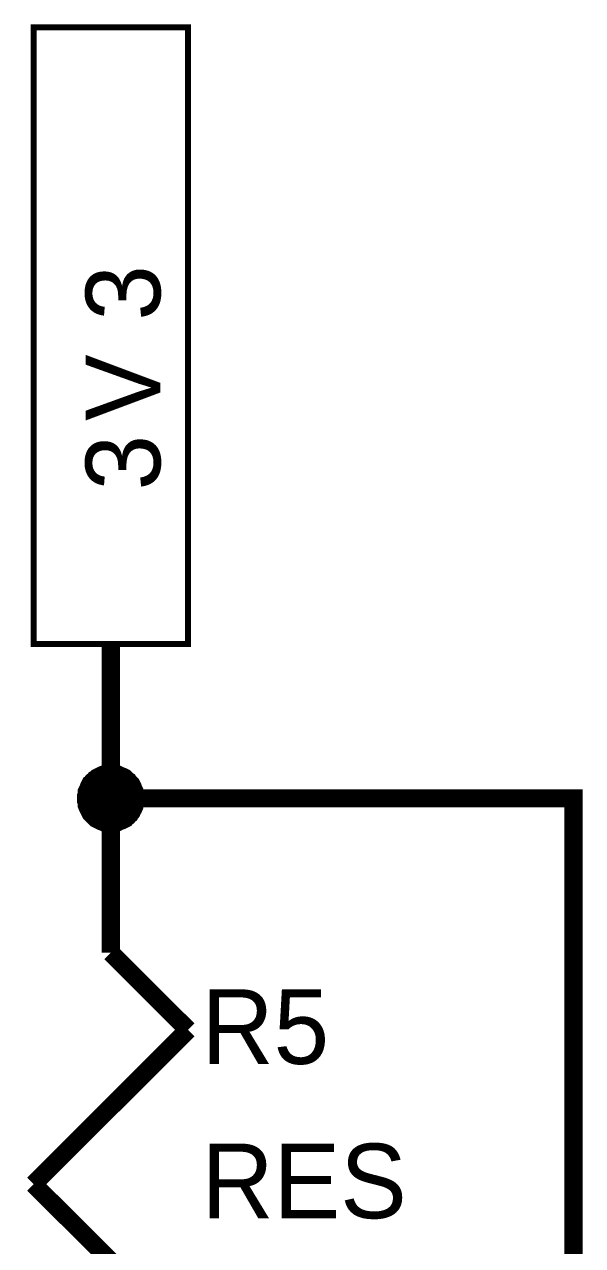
# Model space of a CAD drawing. Header units: millimetres. Extents: x 0 to 9.5, y 0 to 7.5.
# Drawn here: x 6.944 to 7.306, y 3.81 to 4.602 of the extents above; entities that cross this region are included whole.
import ezdxf

# ---------------------------------------------------------------- set-up
doc = ezdxf.new("R2010")
doc.units = ezdxf.units.MM
doc.header["$MEASUREMENT"] = 0
doc.layers.add('Sheet', color=255, linetype='Continuous')

msp = doc.modelspace()

# ---------------------------------------------------------------- linework, layer by layer
at = {"layer": 'Sheet', "const_width": 0.0039}
for points in [[(6.94991, 4.59973), (6.94991, 4.19988), (7.04996, 4.19988), (7.04996, 4.59973), (6.94991, 4.59973), (6.94991, 4.59973)], [(7.04996, 4.19988), (6.94991, 4.19988), (6.94991, 4.59973), (7.04996, 4.59973), (7.04996, 4.19988)]]:
    msp.add_lwpolyline(points, close=True, dxfattribs=at)
at = {"layer": 'Sheet'}
for points, const_width in [([(7.29968, 3.49983), (7.29968, 4.09982), (6.99993, 4.09982), (6.99993, 4.19988)], 0.0118), ([(6.97992, 4.09982), (6.97992, 4.10065), (6.97992, 4.1019), (6.98034, 4.10274), (6.98034, 4.10399), (6.98034, 4.10482), (6.98076, 4.10565), (6.98117, 4.10649), (6.98159, 4.10732), (6.98201, 4.10857), (6.98242, 4.10941), (6.98284, 4.11024), (6.98326, 4.11107), (6.98368, 4.11191), (6.98451, 4.11232), (6.98493, 4.11316), (6.98576, 4.11399), (6.98659, 4.11441), (6.98701, 4.11524), (6.98784, 4.11566), (6.98868, 4.11649), (6.98951, 4.11691), (6.99035, 4.11733), (6.99118, 4.11775), (6.99201, 4.11816), (6.99285, 4.11858), (6.9941, 4.119), (6.99493, 4.119), (6.99577, 4.11941), (6.99702, 4.11941), (6.99785, 4.11983), (6.99868, 4.11983), (6.99993, 4.11983)], 0.0039), ([(6.97992, 4.09982), (6.97992, 4.10065), (6.97992, 4.1019), (6.98034, 4.10274), (6.98034, 4.10399), (6.98034, 4.10482), (6.98076, 4.10565), (6.98117, 4.10649), (6.98159, 4.10732), (6.98201, 4.10857), (6.98242, 4.10941), (6.98284, 4.11024), (6.98326, 4.11107), (6.98368, 4.11191), (6.98451, 4.11232), (6.98493, 4.11316), (6.98576, 4.11399), (6.98659, 4.11441), (6.98701, 4.11524), (6.98784, 4.11566), (6.98868, 4.11649), (6.98951, 4.11691), (6.99035, 4.11733), (6.99118, 4.11775), (6.99201, 4.11816), (6.99285, 4.11858), (6.9941, 4.119), (6.99493, 4.119), (6.99577, 4.11941), (6.99702, 4.11941), (6.99785, 4.11983), (6.99868, 4.11983), (6.99993, 4.11983)], 0.0039), ([(6.97992, 4.09982), (6.97992, 4.10065), (6.97992, 4.1019), (6.98034, 4.10274), (6.98034, 4.10399), (6.98034, 4.10482), (6.98076, 4.10565), (6.98117, 4.10649), (6.98159, 4.10732), (6.98201, 4.10857), (6.98242, 4.10941), (6.98284, 4.11024), (6.98326, 4.11107), (6.98368, 4.11191), (6.98451, 4.11232), (6.98493, 4.11316), (6.98576, 4.11399), (6.98659, 4.11441), (6.98701, 4.11524), (6.98784, 4.11566), (6.98868, 4.11649), (6.98951, 4.11691), (6.99035, 4.11733), (6.99118, 4.11775), (6.99201, 4.11816), (6.99285, 4.11858), (6.9941, 4.119), (6.99493, 4.119), (6.99577, 4.11941), (6.99702, 4.11941), (6.99785, 4.11983), (6.99868, 4.11983), (6.99993, 4.11983)], 0.0039), ([(6.97992, 4.09982), (6.97992, 4.10065), (6.97992, 4.1019), (6.98034, 4.10274), (6.98034, 4.10399), (6.98034, 4.10482), (6.98076, 4.10565), (6.98117, 4.10649), (6.98159, 4.10732), (6.98201, 4.10857), (6.98242, 4.10941), (6.98284, 4.11024), (6.98326, 4.11107), (6.98368, 4.11191), (6.98451, 4.11232), (6.98493, 4.11316), (6.98576, 4.11399), (6.98659, 4.11441), (6.98701, 4.11524), (6.98784, 4.11566), (6.98868, 4.11649), (6.98951, 4.11691), (6.99035, 4.11733), (6.99118, 4.11775), (6.99201, 4.11816), (6.99285, 4.11858), (6.9941, 4.119), (6.99493, 4.119), (6.99577, 4.11941), (6.99702, 4.11941), (6.99785, 4.11983), (6.99868, 4.11983), (6.99993, 4.11983)], 0.0039), ([(6.97992, 4.09982), (6.97992, 4.10065), (6.97992, 4.1019), (6.98034, 4.10274), (6.98034, 4.10399), (6.98034, 4.10482), (6.98076, 4.10565), (6.98117, 4.10649), (6.98159, 4.10732), (6.98201, 4.10857), (6.98242, 4.10941), (6.98284, 4.11024), (6.98326, 4.11107), (6.98368, 4.11191), (6.98451, 4.11232), (6.98493, 4.11316), (6.98576, 4.11399), (6.98659, 4.11441), (6.98701, 4.11524), (6.98784, 4.11566), (6.98868, 4.11649), (6.98951, 4.11691), (6.99035, 4.11733), (6.99118, 4.11775), (6.99201, 4.11816), (6.99285, 4.11858), (6.9941, 4.119), (6.99493, 4.119), (6.99577, 4.11941), (6.99702, 4.11941), (6.99785, 4.11983), (6.99868, 4.11983), (6.99993, 4.11983)], 0.0039), ([(6.97992, 4.09982), (6.97992, 4.10065), (6.97992, 4.1019), (6.98034, 4.10274), (6.98034, 4.10399), (6.98034, 4.10482), (6.98076, 4.10565), (6.98117, 4.10649), (6.98159, 4.10732), (6.98201, 4.10857), (6.98242, 4.10941), (6.98284, 4.11024), (6.98326, 4.11107), (6.98368, 4.11191), (6.98451, 4.11232), (6.98493, 4.11316), (6.98576, 4.11399), (6.98659, 4.11441), (6.98701, 4.11524), (6.98784, 4.11566), (6.98868, 4.11649), (6.98951, 4.11691), (6.99035, 4.11733), (6.99118, 4.11775), (6.99201, 4.11816), (6.99285, 4.11858), (6.9941, 4.119), (6.99493, 4.119), (6.99577, 4.11941), (6.99702, 4.11941), (6.99785, 4.11983), (6.99868, 4.11983), (6.99993, 4.11983)], 0.0039), ([(6.97992, 4.09982), (6.97992, 4.10065), (6.97992, 4.1019), (6.98034, 4.10274), (6.98034, 4.10399), (6.98034, 4.10482), (6.98076, 4.10565), (6.98117, 4.10649), (6.98159, 4.10732), (6.98201, 4.10857), (6.98242, 4.10941), (6.98284, 4.11024), (6.98326, 4.11107), (6.98368, 4.11191), (6.98451, 4.11232), (6.98493, 4.11316), (6.98576, 4.11399), (6.98659, 4.11441), (6.98701, 4.11524), (6.98784, 4.11566), (6.98868, 4.11649), (6.98951, 4.11691), (6.99035, 4.11733), (6.99118, 4.11775), (6.99201, 4.11816), (6.99285, 4.11858), (6.9941, 4.119), (6.99493, 4.119), (6.99577, 4.11941), (6.99702, 4.11941), (6.99785, 4.11983), (6.99868, 4.11983), (6.99993, 4.11983)], 0.0039), ([(6.97992, 4.09982), (6.97992, 4.10065), (6.97992, 4.1019), (6.98034, 4.10274), (6.98034, 4.10399), (6.98034, 4.10482), (6.98076, 4.10565), (6.98117, 4.10649), (6.98159, 4.10732), (6.98201, 4.10857), (6.98242, 4.10941), (6.98284, 4.11024), (6.98326, 4.11107), (6.98368, 4.11191), (6.98451, 4.11232), (6.98493, 4.11316), (6.98576, 4.11399), (6.98659, 4.11441), (6.98701, 4.11524), (6.98784, 4.11566), (6.98868, 4.11649), (6.98951, 4.11691), (6.99035, 4.11733), (6.99118, 4.11775), (6.99201, 4.11816), (6.99285, 4.11858), (6.9941, 4.119), (6.99493, 4.119), (6.99577, 4.11941), (6.99702, 4.11941), (6.99785, 4.11983), (6.99868, 4.11983), (6.99993, 4.11983)], 0.0039), ([(6.97992, 4.09982), (6.97992, 4.10065), (6.97992, 4.1019), (6.98034, 4.10274), (6.98034, 4.10399), (6.98034, 4.10482), (6.98076, 4.10565), (6.98117, 4.10649), (6.98159, 4.10732), (6.98201, 4.10857), (6.98242, 4.10941), (6.98284, 4.11024), (6.98326, 4.11107), (6.98368, 4.11191), (6.98451, 4.11232), (6.98493, 4.11316), (6.98576, 4.11399), (6.98659, 4.11441), (6.98701, 4.11524), (6.98784, 4.11566), (6.98868, 4.11649), (6.98951, 4.11691), (6.99035, 4.11733), (6.99118, 4.11775), (6.99201, 4.11816), (6.99285, 4.11858), (6.9941, 4.119), (6.99493, 4.119), (6.99577, 4.11941), (6.99702, 4.11941), (6.99785, 4.11983), (6.99868, 4.11983), (6.99993, 4.11983)], 0.0039), ([(6.97992, 4.09982), (6.97992, 4.10065), (6.97992, 4.1019), (6.98034, 4.10274), (6.98034, 4.10399), (6.98034, 4.10482), (6.98076, 4.10565), (6.98117, 4.10649), (6.98159, 4.10732), (6.98201, 4.10857), (6.98242, 4.10941), (6.98284, 4.11024), (6.98326, 4.11107), (6.98368, 4.11191), (6.98451, 4.11232), (6.98493, 4.11316), (6.98576, 4.11399), (6.98659, 4.11441), (6.98701, 4.11524), (6.98784, 4.11566), (6.98868, 4.11649), (6.98951, 4.11691), (6.99035, 4.11733), (6.99118, 4.11775), (6.99201, 4.11816), (6.99285, 4.11858), (6.9941, 4.119), (6.99493, 4.119), (6.99577, 4.11941), (6.99702, 4.11941), (6.99785, 4.11983), (6.99868, 4.11983), (6.99993, 4.11983)], 0.0039), ([(6.99993, 4.11983), (6.99993, 4.11983)], 0.0039), ([(6.99993, 4.11983), (7.00077, 4.11983), (7.00202, 4.11983), (7.00285, 4.11941), (7.0041, 4.11941), (7.00494, 4.119), (7.00577, 4.119), (7.0066, 4.11858), (7.00744, 4.11816), (7.00869, 4.11775), (7.00952, 4.11733), (7.01036, 4.11691), (7.01119, 4.11649), (7.01202, 4.11566), (7.01244, 4.11524), (7.01327, 4.11441), (7.01411, 4.11399), (7.01453, 4.11316), (7.01536, 4.11232), (7.01578, 4.11191), (7.01661, 4.11107), (7.01703, 4.11024), (7.01744, 4.10941), (7.01786, 4.10857), (7.01828, 4.10732), (7.01869, 4.10649), (7.01911, 4.10565), (7.01911, 4.10482), (7.01953, 4.10399), (7.01953, 4.10274), (7.01994, 4.1019), (7.01994, 4.10065), (7.01994, 4.09982)], 0.0039), ([(6.99993, 4.11983), (6.99993, 4.11983)], 0.0039), ([(6.99993, 4.11983), (7.00077, 4.11983), (7.00202, 4.11983), (7.00285, 4.11941), (7.0041, 4.11941), (7.00494, 4.119), (7.00577, 4.119), (7.0066, 4.11858), (7.00744, 4.11816), (7.00869, 4.11775), (7.00952, 4.11733), (7.01036, 4.11691), (7.01119, 4.11649), (7.01202, 4.11566), (7.01244, 4.11524), (7.01327, 4.11441), (7.01411, 4.11399), (7.01453, 4.11316), (7.01536, 4.11232), (7.01578, 4.11191), (7.01661, 4.11107), (7.01703, 4.11024), (7.01744, 4.10941), (7.01786, 4.10857), (7.01828, 4.10732), (7.01869, 4.10649), (7.01911, 4.10565), (7.01911, 4.10482), (7.01953, 4.10399), (7.01953, 4.10274), (7.01994, 4.1019), (7.01994, 4.10065), (7.01994, 4.09982)], 0.0039), ([(6.99993, 4.11983), (6.99993, 4.11983)], 0.0039), ([(6.99993, 4.11983), (7.00077, 4.11983), (7.00202, 4.11983), (7.00285, 4.11941), (7.0041, 4.11941), (7.00494, 4.119), (7.00577, 4.119), (7.0066, 4.11858), (7.00744, 4.11816), (7.00869, 4.11775), (7.00952, 4.11733), (7.01036, 4.11691), (7.01119, 4.11649), (7.01202, 4.11566), (7.01244, 4.11524), (7.01327, 4.11441), (7.01411, 4.11399), (7.01453, 4.11316), (7.01536, 4.11232), (7.01578, 4.11191), (7.01661, 4.11107), (7.01703, 4.11024), (7.01744, 4.10941), (7.01786, 4.10857), (7.01828, 4.10732), (7.01869, 4.10649), (7.01911, 4.10565), (7.01911, 4.10482), (7.01953, 4.10399), (7.01953, 4.10274), (7.01994, 4.1019), (7.01994, 4.10065), (7.01994, 4.09982)], 0.0039), ([(6.99993, 4.11983), (6.99993, 4.11983)], 0.0039), ([(6.99993, 4.11983), (7.00077, 4.11983), (7.00202, 4.11983), (7.00285, 4.11941), (7.0041, 4.11941), (7.00494, 4.119), (7.00577, 4.119), (7.0066, 4.11858), (7.00744, 4.11816), (7.00869, 4.11775), (7.00952, 4.11733), (7.01036, 4.11691), (7.01119, 4.11649), (7.01202, 4.11566), (7.01244, 4.11524), (7.01327, 4.11441), (7.01411, 4.11399), (7.01453, 4.11316), (7.01536, 4.11232), (7.01578, 4.11191), (7.01661, 4.11107), (7.01703, 4.11024), (7.01744, 4.10941), (7.01786, 4.10857), (7.01828, 4.10732), (7.01869, 4.10649), (7.01911, 4.10565), (7.01911, 4.10482), (7.01953, 4.10399), (7.01953, 4.10274), (7.01994, 4.1019), (7.01994, 4.10065), (7.01994, 4.09982)], 0.0039), ([(6.99993, 4.11983), (6.99993, 4.11983)], 0.0039), ([(6.99993, 4.11983), (7.00077, 4.11983), (7.00202, 4.11983), (7.00285, 4.11941), (7.0041, 4.11941), (7.00494, 4.119), (7.00577, 4.119), (7.0066, 4.11858), (7.00744, 4.11816), (7.00869, 4.11775), (7.00952, 4.11733), (7.01036, 4.11691), (7.01119, 4.11649), (7.01202, 4.11566), (7.01244, 4.11524), (7.01327, 4.11441), (7.01411, 4.11399), (7.01453, 4.11316), (7.01536, 4.11232), (7.01578, 4.11191), (7.01661, 4.11107), (7.01703, 4.11024), (7.01744, 4.10941), (7.01786, 4.10857), (7.01828, 4.10732), (7.01869, 4.10649), (7.01911, 4.10565), (7.01911, 4.10482), (7.01953, 4.10399), (7.01953, 4.10274), (7.01994, 4.1019), (7.01994, 4.10065), (7.01994, 4.09982)], 0.0039), ([(6.99993, 4.11983), (6.99993, 4.11983)], 0.0039), ([(6.99993, 4.11983), (7.00077, 4.11983), (7.00202, 4.11983), (7.00285, 4.11941), (7.0041, 4.11941), (7.00494, 4.119), (7.00577, 4.119), (7.0066, 4.11858), (7.00744, 4.11816), (7.00869, 4.11775), (7.00952, 4.11733), (7.01036, 4.11691), (7.01119, 4.11649), (7.01202, 4.11566), (7.01244, 4.11524), (7.01327, 4.11441), (7.01411, 4.11399), (7.01453, 4.11316), (7.01536, 4.11232), (7.01578, 4.11191), (7.01661, 4.11107), (7.01703, 4.11024), (7.01744, 4.10941), (7.01786, 4.10857), (7.01828, 4.10732), (7.01869, 4.10649), (7.01911, 4.10565), (7.01911, 4.10482), (7.01953, 4.10399), (7.01953, 4.10274), (7.01994, 4.1019), (7.01994, 4.10065), (7.01994, 4.09982)], 0.0039), ([(6.99993, 4.11983), (6.99993, 4.11983)], 0.0039), ([(6.99993, 4.11983), (7.00077, 4.11983), (7.00202, 4.11983), (7.00285, 4.11941), (7.0041, 4.11941), (7.00494, 4.119), (7.00577, 4.119), (7.0066, 4.11858), (7.00744, 4.11816), (7.00869, 4.11775), (7.00952, 4.11733), (7.01036, 4.11691), (7.01119, 4.11649), (7.01202, 4.11566), (7.01244, 4.11524), (7.01327, 4.11441), (7.01411, 4.11399), (7.01453, 4.11316), (7.01536, 4.11232), (7.01578, 4.11191), (7.01661, 4.11107), (7.01703, 4.11024), (7.01744, 4.10941), (7.01786, 4.10857), (7.01828, 4.10732), (7.01869, 4.10649), (7.01911, 4.10565), (7.01911, 4.10482), (7.01953, 4.10399), (7.01953, 4.10274), (7.01994, 4.1019), (7.01994, 4.10065), (7.01994, 4.09982)], 0.0039), ([(6.99993, 4.11983), (6.99993, 4.11983)], 0.0039), ([(6.99993, 4.11983), (7.00077, 4.11983), (7.00202, 4.11983), (7.00285, 4.11941), (7.0041, 4.11941), (7.00494, 4.119), (7.00577, 4.119), (7.0066, 4.11858), (7.00744, 4.11816), (7.00869, 4.11775), (7.00952, 4.11733), (7.01036, 4.11691), (7.01119, 4.11649), (7.01202, 4.11566), (7.01244, 4.11524), (7.01327, 4.11441), (7.01411, 4.11399), (7.01453, 4.11316), (7.01536, 4.11232), (7.01578, 4.11191), (7.01661, 4.11107), (7.01703, 4.11024), (7.01744, 4.10941), (7.01786, 4.10857), (7.01828, 4.10732), (7.01869, 4.10649), (7.01911, 4.10565), (7.01911, 4.10482), (7.01953, 4.10399), (7.01953, 4.10274), (7.01994, 4.1019), (7.01994, 4.10065), (7.01994, 4.09982)], 0.0039), ([(6.99993, 4.11983), (6.99993, 4.11983)], 0.0039), ([(6.99993, 4.11983), (7.00077, 4.11983), (7.00202, 4.11983), (7.00285, 4.11941), (7.0041, 4.11941), (7.00494, 4.119), (7.00577, 4.119), (7.0066, 4.11858), (7.00744, 4.11816), (7.00869, 4.11775), (7.00952, 4.11733), (7.01036, 4.11691), (7.01119, 4.11649), (7.01202, 4.11566), (7.01244, 4.11524), (7.01327, 4.11441), (7.01411, 4.11399), (7.01453, 4.11316), (7.01536, 4.11232), (7.01578, 4.11191), (7.01661, 4.11107), (7.01703, 4.11024), (7.01744, 4.10941), (7.01786, 4.10857), (7.01828, 4.10732), (7.01869, 4.10649), (7.01911, 4.10565), (7.01911, 4.10482), (7.01953, 4.10399), (7.01953, 4.10274), (7.01994, 4.1019), (7.01994, 4.10065), (7.01994, 4.09982)], 0.0039), ([(6.99993, 4.11983), (6.99993, 4.11983)], 0.0039), ([(6.99993, 4.11983), (7.00077, 4.11983), (7.00202, 4.11983), (7.00285, 4.11941), (7.0041, 4.11941), (7.00494, 4.119), (7.00577, 4.119), (7.0066, 4.11858), (7.00744, 4.11816), (7.00869, 4.11775), (7.00952, 4.11733), (7.01036, 4.11691), (7.01119, 4.11649), (7.01202, 4.11566), (7.01244, 4.11524), (7.01327, 4.11441), (7.01411, 4.11399), (7.01453, 4.11316), (7.01536, 4.11232), (7.01578, 4.11191), (7.01661, 4.11107), (7.01703, 4.11024), (7.01744, 4.10941), (7.01786, 4.10857), (7.01828, 4.10732), (7.01869, 4.10649), (7.01911, 4.10565), (7.01911, 4.10482), (7.01953, 4.10399), (7.01953, 4.10274), (7.01994, 4.1019), (7.01994, 4.10065), (7.01994, 4.09982)], 0.0039), ([(6.99993, 4.0798), (6.99868, 4.0798), (6.99785, 4.0798), (6.99702, 4.08022), (6.99577, 4.08022), (6.99493, 4.08022), (6.9941, 4.08064), (6.99285, 4.08105), (6.99201, 4.08147), (6.99118, 4.08189), (6.99035, 4.0823), (6.98951, 4.08272), (6.98868, 4.08314), (6.98784, 4.08356), (6.98701, 4.08439), (6.98659, 4.08481), (6.98576, 4.08564), (6.98493, 4.08647), (6.98451, 4.08689), (6.98368, 4.08773), (6.98326, 4.08856), (6.98284, 4.08939), (6.98242, 4.09023), (6.98201, 4.09106), (6.98159, 4.09189), (6.98117, 4.09273), (6.98076, 4.09398), (6.98034, 4.09481), (6.98034, 4.09565), (6.98034, 4.0969), (6.97992, 4.09773), (6.97992, 4.09857), (6.97992, 4.09982)], 0.0039), ([(6.97992, 4.09982), (6.97992, 4.09982)], 0.0039), ([(6.99993, 4.0798), (6.99868, 4.0798), (6.99785, 4.0798), (6.99702, 4.08022), (6.99577, 4.08022), (6.99493, 4.08022), (6.9941, 4.08064), (6.99285, 4.08105), (6.99201, 4.08147), (6.99118, 4.08189), (6.99035, 4.0823), (6.98951, 4.08272), (6.98868, 4.08314), (6.98784, 4.08356), (6.98701, 4.08439), (6.98659, 4.08481), (6.98576, 4.08564), (6.98493, 4.08647), (6.98451, 4.08689), (6.98368, 4.08773), (6.98326, 4.08856), (6.98284, 4.08939), (6.98242, 4.09023), (6.98201, 4.09106), (6.98159, 4.09189), (6.98117, 4.09273), (6.98076, 4.09398), (6.98034, 4.09481), (6.98034, 4.09565), (6.98034, 4.0969), (6.97992, 4.09773), (6.97992, 4.09857), (6.97992, 4.09982)], 0.0039), ([(6.97992, 4.09982), (6.97992, 4.09982)], 0.0039), ([(6.99993, 4.0798), (6.99868, 4.0798), (6.99785, 4.0798), (6.99702, 4.08022), (6.99577, 4.08022), (6.99493, 4.08022), (6.9941, 4.08064), (6.99285, 4.08105), (6.99201, 4.08147), (6.99118, 4.08189), (6.99035, 4.0823), (6.98951, 4.08272), (6.98868, 4.08314), (6.98784, 4.08356), (6.98701, 4.08439), (6.98659, 4.08481), (6.98576, 4.08564), (6.98493, 4.08647), (6.98451, 4.08689), (6.98368, 4.08773), (6.98326, 4.08856), (6.98284, 4.08939), (6.98242, 4.09023), (6.98201, 4.09106), (6.98159, 4.09189), (6.98117, 4.09273), (6.98076, 4.09398), (6.98034, 4.09481), (6.98034, 4.09565), (6.98034, 4.0969), (6.97992, 4.09773), (6.97992, 4.09857), (6.97992, 4.09982)], 0.0039), ([(6.97992, 4.09982), (6.97992, 4.09982)], 0.0039), ([(6.99993, 4.0798), (6.99868, 4.0798), (6.99785, 4.0798), (6.99702, 4.08022), (6.99577, 4.08022), (6.99493, 4.08022), (6.9941, 4.08064), (6.99285, 4.08105), (6.99201, 4.08147), (6.99118, 4.08189), (6.99035, 4.0823), (6.98951, 4.08272), (6.98868, 4.08314), (6.98784, 4.08356), (6.98701, 4.08439), (6.98659, 4.08481), (6.98576, 4.08564), (6.98493, 4.08647), (6.98451, 4.08689), (6.98368, 4.08773), (6.98326, 4.08856), (6.98284, 4.08939), (6.98242, 4.09023), (6.98201, 4.09106), (6.98159, 4.09189), (6.98117, 4.09273), (6.98076, 4.09398), (6.98034, 4.09481), (6.98034, 4.09565), (6.98034, 4.0969), (6.97992, 4.09773), (6.97992, 4.09857), (6.97992, 4.09982)], 0.0039), ([(6.97992, 4.09982), (6.97992, 4.09982)], 0.0039), ([(6.99993, 4.0798), (6.99868, 4.0798), (6.99785, 4.0798), (6.99702, 4.08022), (6.99577, 4.08022), (6.99493, 4.08022), (6.9941, 4.08064), (6.99285, 4.08105), (6.99201, 4.08147), (6.99118, 4.08189), (6.99035, 4.0823), (6.98951, 4.08272), (6.98868, 4.08314), (6.98784, 4.08356), (6.98701, 4.08439), (6.98659, 4.08481), (6.98576, 4.08564), (6.98493, 4.08647), (6.98451, 4.08689), (6.98368, 4.08773), (6.98326, 4.08856), (6.98284, 4.08939), (6.98242, 4.09023), (6.98201, 4.09106), (6.98159, 4.09189), (6.98117, 4.09273), (6.98076, 4.09398), (6.98034, 4.09481), (6.98034, 4.09565), (6.98034, 4.0969), (6.97992, 4.09773), (6.97992, 4.09857), (6.97992, 4.09982)], 0.0039), ([(6.97992, 4.09982), (6.97992, 4.09982)], 0.0039), ([(6.99993, 4.0798), (6.99868, 4.0798), (6.99785, 4.0798), (6.99702, 4.08022), (6.99577, 4.08022), (6.99493, 4.08022), (6.9941, 4.08064), (6.99285, 4.08105), (6.99201, 4.08147), (6.99118, 4.08189), (6.99035, 4.0823), (6.98951, 4.08272), (6.98868, 4.08314), (6.98784, 4.08356), (6.98701, 4.08439), (6.98659, 4.08481), (6.98576, 4.08564), (6.98493, 4.08647), (6.98451, 4.08689), (6.98368, 4.08773), (6.98326, 4.08856), (6.98284, 4.08939), (6.98242, 4.09023), (6.98201, 4.09106), (6.98159, 4.09189), (6.98117, 4.09273), (6.98076, 4.09398), (6.98034, 4.09481), (6.98034, 4.09565), (6.98034, 4.0969), (6.97992, 4.09773), (6.97992, 4.09857), (6.97992, 4.09982)], 0.0039), ([(6.97992, 4.09982), (6.97992, 4.09982)], 0.0039), ([(6.99993, 4.0798), (6.99868, 4.0798), (6.99785, 4.0798), (6.99702, 4.08022), (6.99577, 4.08022), (6.99493, 4.08022), (6.9941, 4.08064), (6.99285, 4.08105), (6.99201, 4.08147), (6.99118, 4.08189), (6.99035, 4.0823), (6.98951, 4.08272), (6.98868, 4.08314), (6.98784, 4.08356), (6.98701, 4.08439), (6.98659, 4.08481), (6.98576, 4.08564), (6.98493, 4.08647), (6.98451, 4.08689), (6.98368, 4.08773), (6.98326, 4.08856), (6.98284, 4.08939), (6.98242, 4.09023), (6.98201, 4.09106), (6.98159, 4.09189), (6.98117, 4.09273), (6.98076, 4.09398), (6.98034, 4.09481), (6.98034, 4.09565), (6.98034, 4.0969), (6.97992, 4.09773), (6.97992, 4.09857), (6.97992, 4.09982)], 0.0039), ([(6.97992, 4.09982), (6.97992, 4.09982)], 0.0039), ([(6.99993, 4.0798), (6.99868, 4.0798), (6.99785, 4.0798), (6.99702, 4.08022), (6.99577, 4.08022), (6.99493, 4.08022), (6.9941, 4.08064), (6.99285, 4.08105), (6.99201, 4.08147), (6.99118, 4.08189), (6.99035, 4.0823), (6.98951, 4.08272), (6.98868, 4.08314), (6.98784, 4.08356), (6.98701, 4.08439), (6.98659, 4.08481), (6.98576, 4.08564), (6.98493, 4.08647), (6.98451, 4.08689), (6.98368, 4.08773), (6.98326, 4.08856), (6.98284, 4.08939), (6.98242, 4.09023), (6.98201, 4.09106), (6.98159, 4.09189), (6.98117, 4.09273), (6.98076, 4.09398), (6.98034, 4.09481), (6.98034, 4.09565), (6.98034, 4.0969), (6.97992, 4.09773), (6.97992, 4.09857), (6.97992, 4.09982)], 0.0039), ([(6.97992, 4.09982), (6.97992, 4.09982)], 0.0039), ([(6.99993, 4.0798), (6.99868, 4.0798), (6.99785, 4.0798), (6.99702, 4.08022), (6.99577, 4.08022), (6.99493, 4.08022), (6.9941, 4.08064), (6.99285, 4.08105), (6.99201, 4.08147), (6.99118, 4.08189), (6.99035, 4.0823), (6.98951, 4.08272), (6.98868, 4.08314), (6.98784, 4.08356), (6.98701, 4.08439), (6.98659, 4.08481), (6.98576, 4.08564), (6.98493, 4.08647), (6.98451, 4.08689), (6.98368, 4.08773), (6.98326, 4.08856), (6.98284, 4.08939), (6.98242, 4.09023), (6.98201, 4.09106), (6.98159, 4.09189), (6.98117, 4.09273), (6.98076, 4.09398), (6.98034, 4.09481), (6.98034, 4.09565), (6.98034, 4.0969), (6.97992, 4.09773), (6.97992, 4.09857), (6.97992, 4.09982)], 0.0039), ([(6.97992, 4.09982), (6.97992, 4.09982)], 0.0039), ([(6.99993, 4.0798), (6.99868, 4.0798), (6.99785, 4.0798), (6.99702, 4.08022), (6.99577, 4.08022), (6.99493, 4.08022), (6.9941, 4.08064), (6.99285, 4.08105), (6.99201, 4.08147), (6.99118, 4.08189), (6.99035, 4.0823), (6.98951, 4.08272), (6.98868, 4.08314), (6.98784, 4.08356), (6.98701, 4.08439), (6.98659, 4.08481), (6.98576, 4.08564), (6.98493, 4.08647), (6.98451, 4.08689), (6.98368, 4.08773), (6.98326, 4.08856), (6.98284, 4.08939), (6.98242, 4.09023), (6.98201, 4.09106), (6.98159, 4.09189), (6.98117, 4.09273), (6.98076, 4.09398), (6.98034, 4.09481), (6.98034, 4.09565), (6.98034, 4.0969), (6.97992, 4.09773), (6.97992, 4.09857), (6.97992, 4.09982)], 0.0039), ([(6.97992, 4.09982), (6.97992, 4.09982)], 0.0039), ([(6.99993, 3.99975), (6.99993, 4.09982)], 0.0118), ([(7.01994, 4.09982), (7.01994, 4.09857), (7.01994, 4.09773), (7.01953, 4.0969), (7.01953, 4.09565), (7.01911, 4.09481), (7.01911, 4.09398), (7.01869, 4.09273), (7.01828, 4.09189), (7.01786, 4.09106), (7.01744, 4.09023), (7.01703, 4.08939), (7.01661, 4.08856), (7.01578, 4.08773), (7.01536, 4.08689), (7.01453, 4.08647), (7.01411, 4.08564), (7.01327, 4.08481), (7.01244, 4.08439), (7.01202, 4.08356), (7.01119, 4.08314), (7.01036, 4.08272), (7.00952, 4.0823), (7.00869, 4.08189), (7.00744, 4.08147), (7.0066, 4.08105), (7.00577, 4.08064), (7.00494, 4.08022), (7.0041, 4.08022), (7.00285, 4.08022), (7.00202, 4.0798), (7.00077, 4.0798), (6.99993, 4.0798)], 0.0039), ([(7.01994, 4.09982), (7.01994, 4.09857), (7.01994, 4.09773), (7.01953, 4.0969), (7.01953, 4.09565), (7.01911, 4.09481), (7.01911, 4.09398), (7.01869, 4.09273), (7.01828, 4.09189), (7.01786, 4.09106), (7.01744, 4.09023), (7.01703, 4.08939), (7.01661, 4.08856), (7.01578, 4.08773), (7.01536, 4.08689), (7.01453, 4.08647), (7.01411, 4.08564), (7.01327, 4.08481), (7.01244, 4.08439), (7.01202, 4.08356), (7.01119, 4.08314), (7.01036, 4.08272), (7.00952, 4.0823), (7.00869, 4.08189), (7.00744, 4.08147), (7.0066, 4.08105), (7.00577, 4.08064), (7.00494, 4.08022), (7.0041, 4.08022), (7.00285, 4.08022), (7.00202, 4.0798), (7.00077, 4.0798), (6.99993, 4.0798)], 0.0039), ([(7.01994, 4.09982), (7.01994, 4.09857), (7.01994, 4.09773), (7.01953, 4.0969), (7.01953, 4.09565), (7.01911, 4.09481), (7.01911, 4.09398), (7.01869, 4.09273), (7.01828, 4.09189), (7.01786, 4.09106), (7.01744, 4.09023), (7.01703, 4.08939), (7.01661, 4.08856), (7.01578, 4.08773), (7.01536, 4.08689), (7.01453, 4.08647), (7.01411, 4.08564), (7.01327, 4.08481), (7.01244, 4.08439), (7.01202, 4.08356), (7.01119, 4.08314), (7.01036, 4.08272), (7.00952, 4.0823), (7.00869, 4.08189), (7.00744, 4.08147), (7.0066, 4.08105), (7.00577, 4.08064), (7.00494, 4.08022), (7.0041, 4.08022), (7.00285, 4.08022), (7.00202, 4.0798), (7.00077, 4.0798), (6.99993, 4.0798)], 0.0039), ([(7.01994, 4.09982), (7.01994, 4.09857), (7.01994, 4.09773), (7.01953, 4.0969), (7.01953, 4.09565), (7.01911, 4.09481), (7.01911, 4.09398), (7.01869, 4.09273), (7.01828, 4.09189), (7.01786, 4.09106), (7.01744, 4.09023), (7.01703, 4.08939), (7.01661, 4.08856), (7.01578, 4.08773), (7.01536, 4.08689), (7.01453, 4.08647), (7.01411, 4.08564), (7.01327, 4.08481), (7.01244, 4.08439), (7.01202, 4.08356), (7.01119, 4.08314), (7.01036, 4.08272), (7.00952, 4.0823), (7.00869, 4.08189), (7.00744, 4.08147), (7.0066, 4.08105), (7.00577, 4.08064), (7.00494, 4.08022), (7.0041, 4.08022), (7.00285, 4.08022), (7.00202, 4.0798), (7.00077, 4.0798), (6.99993, 4.0798)], 0.0039), ([(7.01994, 4.09982), (7.01994, 4.09857), (7.01994, 4.09773), (7.01953, 4.0969), (7.01953, 4.09565), (7.01911, 4.09481), (7.01911, 4.09398), (7.01869, 4.09273), (7.01828, 4.09189), (7.01786, 4.09106), (7.01744, 4.09023), (7.01703, 4.08939), (7.01661, 4.08856), (7.01578, 4.08773), (7.01536, 4.08689), (7.01453, 4.08647), (7.01411, 4.08564), (7.01327, 4.08481), (7.01244, 4.08439), (7.01202, 4.08356), (7.01119, 4.08314), (7.01036, 4.08272), (7.00952, 4.0823), (7.00869, 4.08189), (7.00744, 4.08147), (7.0066, 4.08105), (7.00577, 4.08064), (7.00494, 4.08022), (7.0041, 4.08022), (7.00285, 4.08022), (7.00202, 4.0798), (7.00077, 4.0798), (6.99993, 4.0798)], 0.0039), ([(7.01994, 4.09982), (7.01994, 4.09857), (7.01994, 4.09773), (7.01953, 4.0969), (7.01953, 4.09565), (7.01911, 4.09481), (7.01911, 4.09398), (7.01869, 4.09273), (7.01828, 4.09189), (7.01786, 4.09106), (7.01744, 4.09023), (7.01703, 4.08939), (7.01661, 4.08856), (7.01578, 4.08773), (7.01536, 4.08689), (7.01453, 4.08647), (7.01411, 4.08564), (7.01327, 4.08481), (7.01244, 4.08439), (7.01202, 4.08356), (7.01119, 4.08314), (7.01036, 4.08272), (7.00952, 4.0823), (7.00869, 4.08189), (7.00744, 4.08147), (7.0066, 4.08105), (7.00577, 4.08064), (7.00494, 4.08022), (7.0041, 4.08022), (7.00285, 4.08022), (7.00202, 4.0798), (7.00077, 4.0798), (6.99993, 4.0798)], 0.0039), ([(7.01994, 4.09982), (7.01994, 4.09857), (7.01994, 4.09773), (7.01953, 4.0969), (7.01953, 4.09565), (7.01911, 4.09481), (7.01911, 4.09398), (7.01869, 4.09273), (7.01828, 4.09189), (7.01786, 4.09106), (7.01744, 4.09023), (7.01703, 4.08939), (7.01661, 4.08856), (7.01578, 4.08773), (7.01536, 4.08689), (7.01453, 4.08647), (7.01411, 4.08564), (7.01327, 4.08481), (7.01244, 4.08439), (7.01202, 4.08356), (7.01119, 4.08314), (7.01036, 4.08272), (7.00952, 4.0823), (7.00869, 4.08189), (7.00744, 4.08147), (7.0066, 4.08105), (7.00577, 4.08064), (7.00494, 4.08022), (7.0041, 4.08022), (7.00285, 4.08022), (7.00202, 4.0798), (7.00077, 4.0798), (6.99993, 4.0798)], 0.0039), ([(7.01994, 4.09982), (7.01994, 4.09857), (7.01994, 4.09773), (7.01953, 4.0969), (7.01953, 4.09565), (7.01911, 4.09481), (7.01911, 4.09398), (7.01869, 4.09273), (7.01828, 4.09189), (7.01786, 4.09106), (7.01744, 4.09023), (7.01703, 4.08939), (7.01661, 4.08856), (7.01578, 4.08773), (7.01536, 4.08689), (7.01453, 4.08647), (7.01411, 4.08564), (7.01327, 4.08481), (7.01244, 4.08439), (7.01202, 4.08356), (7.01119, 4.08314), (7.01036, 4.08272), (7.00952, 4.0823), (7.00869, 4.08189), (7.00744, 4.08147), (7.0066, 4.08105), (7.00577, 4.08064), (7.00494, 4.08022), (7.0041, 4.08022), (7.00285, 4.08022), (7.00202, 4.0798), (7.00077, 4.0798), (6.99993, 4.0798)], 0.0039), ([(7.01994, 4.09982), (7.01994, 4.09857), (7.01994, 4.09773), (7.01953, 4.0969), (7.01953, 4.09565), (7.01911, 4.09481), (7.01911, 4.09398), (7.01869, 4.09273), (7.01828, 4.09189), (7.01786, 4.09106), (7.01744, 4.09023), (7.01703, 4.08939), (7.01661, 4.08856), (7.01578, 4.08773), (7.01536, 4.08689), (7.01453, 4.08647), (7.01411, 4.08564), (7.01327, 4.08481), (7.01244, 4.08439), (7.01202, 4.08356), (7.01119, 4.08314), (7.01036, 4.08272), (7.00952, 4.0823), (7.00869, 4.08189), (7.00744, 4.08147), (7.0066, 4.08105), (7.00577, 4.08064), (7.00494, 4.08022), (7.0041, 4.08022), (7.00285, 4.08022), (7.00202, 4.0798), (7.00077, 4.0798), (6.99993, 4.0798)], 0.0039), ([(7.01994, 4.09982), (7.01994, 4.09857), (7.01994, 4.09773), (7.01953, 4.0969), (7.01953, 4.09565), (7.01911, 4.09481), (7.01911, 4.09398), (7.01869, 4.09273), (7.01828, 4.09189), (7.01786, 4.09106), (7.01744, 4.09023), (7.01703, 4.08939), (7.01661, 4.08856), (7.01578, 4.08773), (7.01536, 4.08689), (7.01453, 4.08647), (7.01411, 4.08564), (7.01327, 4.08481), (7.01244, 4.08439), (7.01202, 4.08356), (7.01119, 4.08314), (7.01036, 4.08272), (7.00952, 4.0823), (7.00869, 4.08189), (7.00744, 4.08147), (7.0066, 4.08105), (7.00577, 4.08064), (7.00494, 4.08022), (7.0041, 4.08022), (7.00285, 4.08022), (7.00202, 4.0798), (7.00077, 4.0798), (6.99993, 4.0798)], 0.0039), ([(7.01994, 4.09982), (7.01994, 4.09982), (7.01994, 4.09982), (7.01994, 4.09982), (7.01994, 4.09982), (7.01994, 4.09982), (7.01994, 4.09982), (7.01994, 4.09982), (7.01994, 4.09982), (7.01994, 4.09982), (7.01994, 4.09982), (7.01994, 4.09982), (7.01994, 4.09982), (7.01994, 4.09982), (7.01994, 4.09982), (7.01994, 4.09982), (7.01994, 4.09982), (7.01994, 4.09982), (7.01994, 4.09982), (7.01994, 4.09982), (7.01994, 4.09982), (7.01994, 4.09982), (7.01994, 4.09982), (7.01994, 4.09982), (7.01994, 4.09982), (7.01994, 4.09982), (7.01994, 4.09982), (7.01994, 4.09982), (7.01994, 4.09982), (7.01994, 4.09982), (7.01994, 4.09982), (7.01994, 4.09982), (7.01994, 4.09982)], 0.0039), ([(7.01994, 4.09982), (7.01994, 4.09982)], 0.0039), ([(7.01994, 4.09982), (7.01994, 4.09982), (7.01994, 4.09982), (7.01994, 4.09982), (7.01994, 4.09982), (7.01994, 4.09982), (7.01994, 4.09982), (7.01994, 4.09982), (7.01994, 4.09982), (7.01994, 4.09982), (7.01994, 4.09982), (7.01994, 4.09982), (7.01994, 4.09982), (7.01994, 4.09982), (7.01994, 4.09982), (7.01994, 4.09982), (7.01994, 4.09982), (7.01994, 4.09982), (7.01994, 4.09982), (7.01994, 4.09982), (7.01994, 4.09982), (7.01994, 4.09982), (7.01994, 4.09982), (7.01994, 4.09982), (7.01994, 4.09982), (7.01994, 4.09982), (7.01994, 4.09982), (7.01994, 4.09982), (7.01994, 4.09982), (7.01994, 4.09982), (7.01994, 4.09982), (7.01994, 4.09982), (7.01994, 4.09982)], 0.0039), ([(7.01994, 4.09982), (7.01994, 4.09982)], 0.0039), ([(7.01994, 4.09982), (7.01994, 4.09982), (7.01994, 4.09982), (7.01994, 4.09982), (7.01994, 4.09982), (7.01994, 4.09982), (7.01994, 4.09982), (7.01994, 4.09982), (7.01994, 4.09982), (7.01994, 4.09982), (7.01994, 4.09982), (7.01994, 4.09982), (7.01994, 4.09982), (7.01994, 4.09982), (7.01994, 4.09982), (7.01994, 4.09982), (7.01994, 4.09982), (7.01994, 4.09982), (7.01994, 4.09982), (7.01994, 4.09982), (7.01994, 4.09982), (7.01994, 4.09982), (7.01994, 4.09982), (7.01994, 4.09982), (7.01994, 4.09982), (7.01994, 4.09982), (7.01994, 4.09982), (7.01994, 4.09982), (7.01994, 4.09982), (7.01994, 4.09982), (7.01994, 4.09982), (7.01994, 4.09982), (7.01994, 4.09982)], 0.0039), ([(7.01994, 4.09982), (7.01994, 4.09982)], 0.0039), ([(7.01994, 4.09982), (7.01994, 4.09982), (7.01994, 4.09982), (7.01994, 4.09982), (7.01994, 4.09982), (7.01994, 4.09982), (7.01994, 4.09982), (7.01994, 4.09982), (7.01994, 4.09982), (7.01994, 4.09982), (7.01994, 4.09982), (7.01994, 4.09982), (7.01994, 4.09982), (7.01994, 4.09982), (7.01994, 4.09982), (7.01994, 4.09982), (7.01994, 4.09982), (7.01994, 4.09982), (7.01994, 4.09982), (7.01994, 4.09982), (7.01994, 4.09982), (7.01994, 4.09982), (7.01994, 4.09982), (7.01994, 4.09982), (7.01994, 4.09982), (7.01994, 4.09982), (7.01994, 4.09982), (7.01994, 4.09982), (7.01994, 4.09982), (7.01994, 4.09982), (7.01994, 4.09982), (7.01994, 4.09982), (7.01994, 4.09982)], 0.0039), ([(7.01994, 4.09982), (7.01994, 4.09982)], 0.0039), ([(7.01994, 4.09982), (7.01994, 4.09982), (7.01994, 4.09982), (7.01994, 4.09982), (7.01994, 4.09982), (7.01994, 4.09982), (7.01994, 4.09982), (7.01994, 4.09982), (7.01994, 4.09982), (7.01994, 4.09982), (7.01994, 4.09982), (7.01994, 4.09982), (7.01994, 4.09982), (7.01994, 4.09982), (7.01994, 4.09982), (7.01994, 4.09982), (7.01994, 4.09982), (7.01994, 4.09982), (7.01994, 4.09982), (7.01994, 4.09982), (7.01994, 4.09982), (7.01994, 4.09982), (7.01994, 4.09982), (7.01994, 4.09982), (7.01994, 4.09982), (7.01994, 4.09982), (7.01994, 4.09982), (7.01994, 4.09982), (7.01994, 4.09982), (7.01994, 4.09982), (7.01994, 4.09982), (7.01994, 4.09982), (7.01994, 4.09982)], 0.0039), ([(7.01994, 4.09982), (7.01994, 4.09982)], 0.0039), ([(7.01994, 4.09982), (7.01994, 4.09982), (7.01994, 4.09982), (7.01994, 4.09982), (7.01994, 4.09982), (7.01994, 4.09982), (7.01994, 4.09982), (7.01994, 4.09982), (7.01994, 4.09982), (7.01994, 4.09982), (7.01994, 4.09982), (7.01994, 4.09982), (7.01994, 4.09982), (7.01994, 4.09982), (7.01994, 4.09982), (7.01994, 4.09982), (7.01994, 4.09982), (7.01994, 4.09982), (7.01994, 4.09982), (7.01994, 4.09982), (7.01994, 4.09982), (7.01994, 4.09982), (7.01994, 4.09982), (7.01994, 4.09982), (7.01994, 4.09982), (7.01994, 4.09982), (7.01994, 4.09982), (7.01994, 4.09982), (7.01994, 4.09982), (7.01994, 4.09982), (7.01994, 4.09982), (7.01994, 4.09982), (7.01994, 4.09982)], 0.0039), ([(7.01994, 4.09982), (7.01994, 4.09982)], 0.0039), ([(7.01994, 4.09982), (7.01994, 4.09982), (7.01994, 4.09982), (7.01994, 4.09982), (7.01994, 4.09982), (7.01994, 4.09982), (7.01994, 4.09982), (7.01994, 4.09982), (7.01994, 4.09982), (7.01994, 4.09982), (7.01994, 4.09982), (7.01994, 4.09982), (7.01994, 4.09982), (7.01994, 4.09982), (7.01994, 4.09982), (7.01994, 4.09982), (7.01994, 4.09982), (7.01994, 4.09982), (7.01994, 4.09982), (7.01994, 4.09982), (7.01994, 4.09982), (7.01994, 4.09982), (7.01994, 4.09982), (7.01994, 4.09982), (7.01994, 4.09982), (7.01994, 4.09982), (7.01994, 4.09982), (7.01994, 4.09982), (7.01994, 4.09982), (7.01994, 4.09982), (7.01994, 4.09982), (7.01994, 4.09982), (7.01994, 4.09982)], 0.0039), ([(7.01994, 4.09982), (7.01994, 4.09982)], 0.0039), ([(7.01994, 4.09982), (7.01994, 4.09982), (7.01994, 4.09982), (7.01994, 4.09982), (7.01994, 4.09982), (7.01994, 4.09982), (7.01994, 4.09982), (7.01994, 4.09982), (7.01994, 4.09982), (7.01994, 4.09982), (7.01994, 4.09982), (7.01994, 4.09982), (7.01994, 4.09982), (7.01994, 4.09982), (7.01994, 4.09982), (7.01994, 4.09982), (7.01994, 4.09982), (7.01994, 4.09982), (7.01994, 4.09982), (7.01994, 4.09982), (7.01994, 4.09982), (7.01994, 4.09982), (7.01994, 4.09982), (7.01994, 4.09982), (7.01994, 4.09982), (7.01994, 4.09982), (7.01994, 4.09982), (7.01994, 4.09982), (7.01994, 4.09982), (7.01994, 4.09982), (7.01994, 4.09982), (7.01994, 4.09982), (7.01994, 4.09982)], 0.0039), ([(7.01994, 4.09982), (7.01994, 4.09982)], 0.0039), ([(7.01994, 4.09982), (7.01994, 4.09982), (7.01994, 4.09982), (7.01994, 4.09982), (7.01994, 4.09982), (7.01994, 4.09982), (7.01994, 4.09982), (7.01994, 4.09982), (7.01994, 4.09982), (7.01994, 4.09982), (7.01994, 4.09982), (7.01994, 4.09982), (7.01994, 4.09982), (7.01994, 4.09982), (7.01994, 4.09982), (7.01994, 4.09982), (7.01994, 4.09982), (7.01994, 4.09982), (7.01994, 4.09982), (7.01994, 4.09982), (7.01994, 4.09982), (7.01994, 4.09982), (7.01994, 4.09982), (7.01994, 4.09982), (7.01994, 4.09982), (7.01994, 4.09982), (7.01994, 4.09982), (7.01994, 4.09982), (7.01994, 4.09982), (7.01994, 4.09982), (7.01994, 4.09982), (7.01994, 4.09982), (7.01994, 4.09982)], 0.0039), ([(7.01994, 4.09982), (7.01994, 4.09982)], 0.0039), ([(7.01994, 4.09982), (7.01994, 4.09982), (7.01994, 4.09982), (7.01994, 4.09982), (7.01994, 4.09982), (7.01994, 4.09982), (7.01994, 4.09982), (7.01994, 4.09982), (7.01994, 4.09982), (7.01994, 4.09982), (7.01994, 4.09982), (7.01994, 4.09982), (7.01994, 4.09982), (7.01994, 4.09982), (7.01994, 4.09982), (7.01994, 4.09982), (7.01994, 4.09982), (7.01994, 4.09982), (7.01994, 4.09982), (7.01994, 4.09982), (7.01994, 4.09982), (7.01994, 4.09982), (7.01994, 4.09982), (7.01994, 4.09982), (7.01994, 4.09982), (7.01994, 4.09982), (7.01994, 4.09982), (7.01994, 4.09982), (7.01994, 4.09982), (7.01994, 4.09982), (7.01994, 4.09982), (7.01994, 4.09982), (7.01994, 4.09982)], 0.0039), ([(7.01994, 4.09982), (7.01994, 4.09982)], 0.0039), ([(7.04996, 3.94972), (6.99993, 3.99975)], 0.0118), ([(6.94991, 3.84965), (7.04996, 3.94972)], 0.0118), ([(7.04996, 3.75), (6.94991, 3.84965)], 0.0118)]:
    msp.add_lwpolyline(points, dxfattribs=dict(at, const_width=const_width))
at = {"layer": 'Sheet', "const_width": 0.02}
msp.add_lwpolyline([(6.99, 4.1, 1), (7.01, 4.1, 1)], format="xyb", close=True, dxfattribs=at)

# ---------------------------------------------------------------- texts
at = {"layer": 'Sheet'}
for s, p in [('3', (7.03203, 4.40961)), ('V', (7.03203, 4.34456)), ('3', (7.03203, 4.29953))]:
    msp.add_text(s, height=0.04837, rotation=90, dxfattribs=at).set_placement(p)
for s, p in [('R5', (7.05872, 3.92762)), ('RES', (7.05872, 3.82755))]:
    msp.add_text(s, height=0.048366, dxfattribs=at).set_placement(p)

doc.saveas('drawing.dxf')
